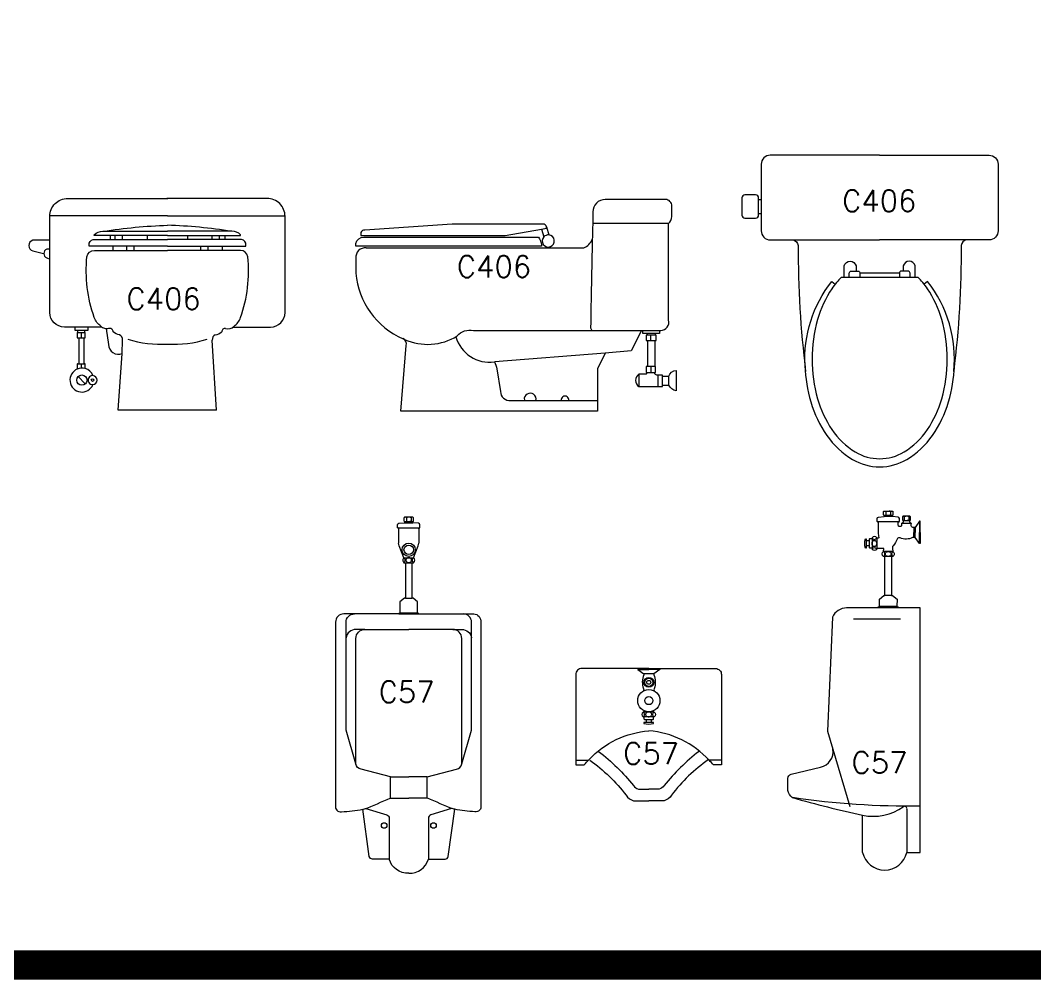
# Model space of a CAD drawing. Header units: inches. Extents: x -2548 to -2391, y 2200 to 2352.
# Drawn here: x -2443.529 to -2438.785, y 2314.169 to 2318.657 of the extents above; entities that cross this region are included whole.
import ezdxf
from ezdxf.enums import TextEntityAlignment as Align

# ---------------------------------------------------------------- set-up
doc = ezdxf.new("R2010")
doc.units = ezdxf.units.IN
doc.header["$MEASUREMENT"] = 0
for name, color, linetype in [('2', 2, 'Continuous'), ('LIS', 151, 'Continuous'), ('WC-DET1', 15, 'Continuous'), ('WC-DET2', 10, 'Continuous'), ('WC-OUT', 7, 'Continuous'), ('WC-OUTL', 7, 'Continuous')]:
    doc.layers.add(name, color=color, linetype=linetype)
doc.styles.add('ROMANS', font='romans', dxfattribs={"height": 0.1})

msp = doc.modelspace()

# ---------------------------------------------------------------- linework, layer by layer
at = {"color": 1}
msp.add_line((-2439.58918, 2314.76417), (-2439.58918, 2314.93917), dxfattribs=at)
for points in [[(-2439.50966, 2318.02607), (-2440.02166, 2318.02607, 0.4142136), (-2440.06366, 2317.98407), (-2440.06366, 2317.81807, 0.4142136)], [(-2439.50966, 2318.02607), (-2438.99766, 2318.02607, -0.4142136), (-2438.95566, 2317.98407), (-2438.95566, 2317.67207, -0.4142136), (-2438.99766, 2317.63007), (-2439.10622, 2317.63007)], [(-2440.07566, 2317.81807), (-2440.07566, 2317.82607, 0.4142136), (-2440.08966, 2317.84007), (-2440.13966, 2317.84007, 0.4142136), (-2440.15366, 2317.82607), (-2440.15366, 2317.74607, 0.4142136), (-2440.13966, 2317.73207)], [(-2440.13966, 2317.73207), (-2440.08966, 2317.73207, 0.4142136), (-2440.07566, 2317.74607), (-2440.07566, 2317.75407, 0.4142136)], [(-2440.06366, 2317.75407), (-2440.06366, 2317.67207, 0.4142136), (-2440.02166, 2317.63007), (-2439.9131, 2317.63007)], [(-2439.9131, 2317.63007, -0.2799012), (-2439.89101, 2317.60426, 0.0307612), (-2439.85597, 2317.01498, 16.5225437)], [(-2439.10622, 2317.63007, 0.2799012), (-2439.1283, 2317.60426, -0.0307612), (-2439.16334, 2317.01498, -16.5225437)], [(-2439.85895, 2317.04002, 0.0590058), (-2439.83147, 2316.87213, 0.0819077), (-2439.75715, 2316.71569, 0.1069021), (-2439.63637, 2316.60299, 0.1352706), (-2439.50966, 2316.56807, 0.1352706)], [(-2439.85597, 2317.01498, -0.0109179), (-2439.85806, 2317.04007)], [(-2439.50966, 2316.56807, 0.1352706), (-2439.38295, 2316.60299, 0.1069021), (-2439.26217, 2316.71569, 0.0819077), (-2439.18784, 2316.87213, 0.0590058), (-2439.16037, 2317.04002, 0.0701364)], [(-2441.6938, 2316.31208, 0.4142136), (-2441.6902, 2316.31568), (-2441.6902, 2316.32888, 0.4142136), (-2441.6938, 2316.33248), (-2441.7308, 2316.33248, 0.4142136), (-2441.7344, 2316.32888), (-2441.7344, 2316.31568, 0.4142136), (-2441.7308, 2316.31208)], [(-2439.5194, 2316.31177), (-2439.5202, 2316.31177, -0.4142136), (-2439.5218, 2316.31337), (-2439.5218, 2316.32662, -0.3861239), (-2439.51548, 2316.33358), (-2439.48898, 2316.33616)], [(-2439.48818, 2316.34117, -0.4142136), (-2439.49178, 2316.34477), (-2439.49178, 2316.35797, -0.4142136), (-2439.48818, 2316.36157), (-2439.45118, 2316.36157, -0.4142136), (-2439.44758, 2316.35797), (-2439.44758, 2316.34477, -0.4142136), (-2439.45118, 2316.34117)], [(-2439.48816, 2316.34117, -0.3745793), (-2439.48936, 2316.33617, 57.0153457)], [(-2439.45118, 2316.34117, 0.3745793), (-2439.44998, 2316.33617, -57.0153457)], [(-2439.41998, 2316.31177), (-2439.41918, 2316.31177, 0.4142136), (-2439.41758, 2316.31337), (-2439.41758, 2316.32662, 0.3861239), (-2439.4239, 2316.33358), (-2439.45041, 2316.33616)], [(-2439.36998, 2316.31697), (-2439.36958, 2316.31697, 0.4142136), (-2439.36538, 2316.32117), (-2439.36538, 2316.33317, 0.4142136), (-2439.36958, 2316.33737), (-2439.39898, 2316.33737, 0.4142136), (-2439.40318, 2316.33317), (-2439.40318, 2316.32117, 0.4142136), (-2439.39898, 2316.31697), (-2439.39838, 2316.31697)], [(-2441.762, 2316.28268), (-2441.7628, 2316.28268, -0.4142136), (-2441.7644, 2316.28428), (-2441.7644, 2316.29753, -0.3861239), (-2441.75807, 2316.30449), (-2441.73157, 2316.30707)], [(-2441.7592, 2316.27868, 0.3030055), (-2441.762, 2316.28268, -5.3193704)], [(-2441.7308, 2316.31208, -0.3745793), (-2441.732, 2316.30708, 57.0153457)], [(-2441.69381, 2316.31208, 0.3745793), (-2441.69261, 2316.30708, -57.0153457)], [(-2441.66257, 2316.28268), (-2441.66177, 2316.28268, 0.4142136), (-2441.66017, 2316.28428), (-2441.66017, 2316.29753, 0.3861239), (-2441.6665, 2316.30449), (-2441.693, 2316.30707)], [(-2441.66537, 2316.27868, -0.3030055), (-2441.66257, 2316.28268, 5.3193704)], [(-2439.51918, 2316.31177, 0.1511428), (-2439.51658, 2316.30777), (-2439.51658, 2316.25977, 0.0341303), (-2439.51398, 2316.23837, -0.4671537), (-2439.51678, 2316.23417), (-2439.52358, 2316.23417)], [(-2439.40678, 2316.30377), (-2439.40678, 2316.29497, -0.4142136), (-2439.41318, 2316.28857), (-2439.41638, 2316.28857, -0.4142136), (-2439.42278, 2316.29497), (-2439.42278, 2316.30777, 0.2052577), (-2439.41998, 2316.31177)], [(-2439.40678, 2316.30377, -0.1339181), (-2439.40618, 2316.30497), (-2439.40078, 2316.30777, 0.236068), (-2439.39838, 2316.31137), (-2439.39838, 2316.31697)], [(-2439.36998, 2316.31697), (-2439.36998, 2316.31137, 0.236068), (-2439.36758, 2316.30777), (-2439.36238, 2316.30497, -0.3965772), (-2439.36198, 2316.30377, -1.022675)], [(-2439.35018, 2316.28537), (-2439.35478, 2316.28537, -0.4142136), (-2439.36178, 2316.29237), (-2439.36178, 2316.30377)], [(-2439.57218, 2316.19817), (-2439.57218, 2316.18777), (-2439.57618, 2316.18777, -0.1628992), (-2439.57618, 2316.23197), (-2439.57218, 2316.23197)], [(-2439.54538, 2316.23397, -0.3093638), (-2439.54838, 2316.23117), (-2439.55618, 2316.23117, 0.4142136), (-2439.55918, 2316.22816), (-2439.55918, 2316.22157, 0.4142136)], [(-2439.52358, 2316.23597, 0.532145), (-2439.54538, 2316.23597, 0.623891)], [(-2439.52358, 2316.23597), (-2439.52358, 2316.23417, -0.5036154)], [(-2439.35018, 2316.23757), (-2439.35538, 2316.23757, -0.2242451), (-2439.41395, 2316.23596, 0.3277974), (-2439.42691, 2316.23306, -0.1158444), (-2439.44678, 2316.19927, 0.1768879), (-2439.44958, 2316.19157), (-2439.44958, 2316.18097), (-2439.44758, 2316.17897), (-2439.44758, 2316.17217)], [(-2441.73428, 2316.14308), (-2441.75628, 2316.19948, -0.0857179), (-2441.7592, 2316.21148, -1.8420836)], [(-2441.69028, 2316.14308), (-2441.66828, 2316.19948, 0.0857179), (-2441.66537, 2316.21148, 1.8420836)], [(-2439.55918, 2316.19817), (-2439.55918, 2316.19258, 0.4142136), (-2439.55618, 2316.18957), (-2439.54858, 2316.18957, -0.3757351), (-2439.54538, 2316.18677, -4.2135306)], [(-2439.52358, 2316.18677), (-2439.52358, 2316.18377, -0.5036154)], [(-2439.49178, 2316.17217), (-2439.49178, 2316.17897), (-2439.48978, 2316.18097), (-2439.48978, 2316.18437, 0.4142136), (-2439.49218, 2316.18677), (-2439.52358, 2316.18677)], [(-2441.73428, 2316.14308, 0.5220183), (-2441.73428, 2316.12008), (-2441.72796, 2316.12008, 0.5043782)], [(-2441.69648, 2316.12008), (-2441.69008, 2316.12008, 0.5043782), (-2441.69008, 2316.14308, 1.9826391)], [(-2439.48538, 2316.14917), (-2439.49178, 2316.14917, -0.5043782), (-2439.49178, 2316.17217, -1.9826391)], [(-2439.44758, 2316.17217, -0.5220183), (-2439.44758, 2316.14917), (-2439.45391, 2316.14917, -0.5043782)], [(-2441.72796, 2315.95408), (-2441.73268, 2315.95408), (-2441.75328, 2315.93628), (-2441.75326, 2315.88584, -0.270654), (-2441.75888, 2315.88248), (-2441.75888, 2315.88048)], [(-2441.66568, 2315.88048), (-2441.66568, 2315.88248, -0.1918244), (-2441.67108, 2315.88568), (-2441.67124, 2315.93641), (-2441.69168, 2315.95408), (-2441.69648, 2315.95408)], [(-2439.51618, 2315.90817), (-2439.51618, 2315.91297, 0.1918244), (-2439.51078, 2315.91617), (-2439.51062, 2315.9489), (-2439.49018, 2315.96657), (-2439.48538, 2315.96657)], [(-2439.45391, 2315.96657), (-2439.44918, 2315.96657), (-2439.42858, 2315.94877), (-2439.42861, 2315.91633, 0.270654), (-2439.42298, 2315.91297), (-2439.42298, 2315.90817)], [(-2439.51618, 2315.90817), (-2439.66438, 2315.90817, 0.2962069), (-2439.72998, 2315.86557), (-2439.75298, 2315.33257), (-2439.72807, 2315.24802)], [(-2439.38258, 2314.76417), (-2439.32038, 2314.76417), (-2439.32038, 2315.90817), (-2439.42298, 2315.90817, 0.2971549)], [(-2441.75888, 2315.88048), (-2442.01519, 2315.88048, 0.4142136), (-2442.05439, 2315.84128), (-2442.05439, 2314.98428, 0.5032216)], [(-2441.66568, 2315.88048), (-2441.40828, 2315.88048, -0.4470083), (-2441.37508, 2315.84128), (-2441.37508, 2314.98428, -0.504217)], [(-2439.91718, 2315.02057, -0.2231207), (-2439.93898, 2315.05517), (-2439.93898, 2315.11117, -0.3450978), (-2439.92378, 2315.13057), (-2439.78598, 2315.16317, 0.3875993), (-2439.72807, 2315.24802, -7.7615646)], [(-2442.05439, 2314.98428, 0.5492695), (-2442.02679, 2314.95468, 0.0337503), (-2441.92636, 2314.96673, 0.0126871)], [(-2441.71139, 2314.66808, -0.3610373), (-2441.80339, 2314.73368), (-2441.88119, 2314.73368, -0.3471625), (-2441.89639, 2314.74568), (-2441.92636, 2314.96673)], [(-2441.71208, 2314.66808, 0.3610373), (-2441.62008, 2314.73368), (-2441.54228, 2314.73368, 0.3471625), (-2441.52708, 2314.74568), (-2441.49711, 2314.96673)], [(-2441.37508, 2314.98428, -0.5492695), (-2441.40268, 2314.95468, -0.0358615), (-2441.49711, 2314.96673, -0.0132985)]]:
    msp.add_lwpolyline(points, format="xyb", dxfattribs=at)
for points in [[(-2440.07566, 2317.81807), (-2440.06366, 2317.81807)], [(-2440.07566, 2317.75407), (-2440.06366, 2317.75407)], [(-2440.59544, 2317.18472), (-2440.59544, 2317.19272)], [(-2441.7592, 2316.27868), (-2441.7592, 2316.21148)], [(-2441.66537, 2316.27868), (-2441.66537, 2316.21148)], [(-2439.34418, 2316.28537), (-2439.35018, 2316.28537)], [(-2439.32378, 2316.31357), (-2439.34418, 2316.28537)], [(-2439.31962, 2316.26151), (-2439.31962, 2316.31357), (-2439.32378, 2316.31357)], [(-2439.57218, 2316.23197), (-2439.57218, 2316.22157)], [(-2439.54538, 2316.23597), (-2439.54538, 2316.23397)], [(-2439.34418, 2316.23765), (-2439.35018, 2316.23765)], [(-2439.32378, 2316.20945), (-2439.34418, 2316.23765)], [(-2439.31962, 2316.26151), (-2439.31962, 2316.20945), (-2439.32378, 2316.20945)], [(-2439.55918, 2316.22157), (-2439.57218, 2316.22157)], [(-2439.55918, 2316.19817), (-2439.57218, 2316.19817)], [(-2439.54538, 2316.18677), (-2439.54538, 2316.18377)], [(-2439.48538, 2315.96657), (-2439.48538, 2316.14908)], [(-2439.45391, 2316.14908), (-2439.45391, 2315.96657)], [(-2441.72796, 2316.11998), (-2441.72796, 2315.95408)], [(-2441.69648, 2315.95408), (-2441.69648, 2316.11998)]]:
    msp.add_lwpolyline(points, dxfattribs=at)
for centre, radius, start, end in [((-2439.53448, 2316.19111), 0.01314, 213.9611, 326.0389), ((-2438.54313, 2319.80202), 4.97408, 253.96873, 257.86004), ((-2439.48588, 2314.78809), 0.10603, 193.03755, 346.96245)]:
    msp.add_arc(centre, radius, start, end, dxfattribs=at)
at = {"layer": 'LIS', "color": 8, "const_width": 0.06859}
for points in [[(-2472.5754, 2351.85742), (-2418.46104, 2351.85742), (-2418.46104, 2314.20371), (-2472.5754, 2314.20371)], [(-2472.50681, 2351.78884), (-2418.52963, 2351.78884), (-2418.52963, 2314.27229), (-2472.50681, 2314.27229)]]:
    msp.add_lwpolyline(points, close=True, dxfattribs=at)
at = {"layer": 'WC-DET1', "color": 1}
for p, q in [((-2443.22487, 2316.95606), (-2443.25769, 2316.99105)), ((-2439.42298, 2315.90817), (-2439.51618, 2315.90817)), ((-2439.51078, 2315.91617), (-2439.42861, 2315.91633)), ((-2441.75326, 2315.88584), (-2441.67108, 2315.88568)), ((-2440.56538, 2315.60041), (-2440.6131, 2315.60041)), ((-2439.38258, 2314.96537), (-2439.38258, 2314.76417))]:
    msp.add_line(p, q, dxfattribs=at)
for points in [[(-2440.07566, 2317.75407), (-2440.07566, 2317.81807, 0.4142136)], [(-2440.06366, 2317.81807), (-2440.06366, 2317.75407, 0.4142136)], [(-2443.14065, 2317.67014, -0.0313083), (-2442.84065, 2317.69814, 65.6385311)], [(-2442.54065, 2317.67014, 0.0313083), (-2442.84065, 2317.69814, -65.6385311)], [(-2442.84065, 2317.65014), (-2443.18265, 2317.65014), (-2443.18265, 2317.65414, -0.199303), (-2443.14265, 2317.67014), (-2442.84065, 2317.67014)], [(-2442.84065, 2317.65014), (-2442.49865, 2317.65014), (-2442.49865, 2317.65414, 0.199303), (-2442.53865, 2317.67014), (-2442.84065, 2317.67014)], [(-2441.09084, 2317.68062), (-2441.06744, 2317.68472), (-2441.06744, 2317.69072, 0.4399017)], [(-2443.39065, 2317.54014), (-2443.39065, 2317.62814, -0.4142136)], [(-2442.84065, 2317.60014), (-2443.20665, 2317.60014), (-2443.20665, 2317.61414, -0.3601275), (-2443.17865, 2317.63214), (-2442.84065, 2317.63214)], [(-2442.84065, 2317.60014), (-2442.47465, 2317.60014), (-2442.47465, 2317.61414, 0.3601275), (-2442.50265, 2317.63214), (-2442.84065, 2317.63214)], [(-2440.85346, 2317.63288, 0.0028549), (-2440.86144, 2317.21872), (-2440.85544, 2317.20672)], [(-2443.39065, 2317.58614), (-2443.40465, 2317.58614, 0.3152222), (-2443.41865, 2317.56614)], [(-2443.14828, 2317.22214, -0.0390915), (-2443.15265, 2317.22614, -0.1293765), (-2443.18265, 2317.26614, -0.1074235), (-2443.21737, 2317.55089, -0.3446365), (-2443.18192, 2317.58054), (-2442.84065, 2317.58054)], [(-2442.52865, 2317.22614, 0.1293765), (-2442.49865, 2317.26614, 0.1074235), (-2442.46393, 2317.55089, 0.3446365), (-2442.49937, 2317.58054), (-2442.84065, 2317.58054)], [(-2439.67566, 2317.45607), (-2439.67566, 2317.50807, -0.7881977), (-2439.61966, 2317.50807), (-2439.61966, 2317.48407)], [(-2439.34366, 2317.45607), (-2439.34366, 2317.50807, 0.7881977), (-2439.39966, 2317.50807), (-2439.39966, 2317.48407)], [(-2439.82566, 2317.07207, 0.068564), (-2439.80014, 2316.88688, 0.0806887), (-2439.7331, 2316.74256, 0.1070472), (-2439.62357, 2316.63811, 0.1379521), (-2439.50966, 2316.60607, 0.1379521), (-2439.39575, 2316.63811, 0.1070472), (-2439.28621, 2316.74256, 0.0806887), (-2439.21917, 2316.88688, 0.068564), (-2439.19366, 2317.07207, 0.068564), (-2439.21917, 2317.25726, 0.0806887), (-2439.28621, 2317.40158, 0.0497411), (-2439.33167, 2317.45607, 0.1379521)], [(-2439.68765, 2317.45607, 0.0497411), (-2439.7331, 2317.40158, 0.0806887), (-2439.80014, 2317.25726, 0.068564), (-2439.82566, 2317.07207, 0.068564)], [(-2439.65166, 2317.45607), (-2439.65166, 2317.47407, -0.4142136), (-2439.64166, 2317.48407), (-2439.61166, 2317.48407, -0.4142136), (-2439.60166, 2317.47407), (-2439.60166, 2317.45607)], [(-2439.36766, 2317.45607), (-2439.36766, 2317.47407, 0.4142136), (-2439.37766, 2317.48407), (-2439.40766, 2317.48407, 0.4142136), (-2439.41766, 2317.47407), (-2439.41766, 2317.45607)], [(-2439.85806, 2317.04007, -0.186192), (-2439.73269, 2317.43578), (-2439.71709, 2317.42338)], [(-2439.16334, 2317.01498, 0.1975113), (-2439.28663, 2317.43578), (-2439.30223, 2317.42338)], [(-2443.21065, 2317.22214), (-2443.27445, 2317.22214, -0.4142136)], [(-2443.05293, 2317.09816), (-2443.05014, 2317.161, 0.3073846), (-2443.06465, 2317.18614, -0.1339181), (-2443.09465, 2317.20014, 0.4142136), (-2443.11265, 2317.21614, -0.1021238), (-2443.12787, 2317.21422, -0.1293765)], [(-2441.73877, 2317.16756, 0.0055748), (-2441.73144, 2317.16472, 0.2519282), (-2441.48544, 2317.18072, -0.2682253), (-2441.40944, 2317.20672), (-2440.62344, 2317.20672, 0.5119343)], [(-2441.4914, 2317.17711, 0.3709182), (-2441.31144, 2317.05872, -0.0863088), (-2441.29944, 2317.02672), (-2441.28344, 2316.92072, 0.4258023), (-2441.23544, 2316.87872), (-2440.83144, 2316.87872)], [(-2440.61744, 2317.20672), (-2440.53944, 2317.20672, 0.5119343)], [(-2440.49544, 2316.94972), (-2440.49544, 2316.99172, -0.2817352)], [(-2439.45118, 2316.34117), (-2439.48818, 2316.34117, -0.4142136)], [(-2441.7308, 2316.31208), (-2441.6938, 2316.31208, 0.4142136)], [(-2439.36178, 2316.30377), (-2439.40678, 2316.30377, -0.1339181)], [(-2439.52358, 2316.23417), (-2439.52358, 2316.18677, -0.5036154)], [(-2439.55918, 2316.22157), (-2439.55918, 2316.19817, 0.4142136)], [(-2439.45391, 2316.14917), (-2439.48538, 2316.14917, -0.5043782)], [(-2441.72796, 2316.12008), (-2441.69648, 2316.12008, 0.5043782)], [(-2441.79759, 2315.11908), (-2441.93499, 2315.15348, -0.2767996), (-2441.95999, 2315.17848), (-2442.00539, 2315.33728), (-2442.00539, 2315.84128, -0.4142136), (-2441.96619, 2315.88048, -0.3668194)], [(-2441.62588, 2315.11908), (-2441.48848, 2315.15348, 0.2767996), (-2441.46348, 2315.17848), (-2441.41808, 2315.33728), (-2441.41808, 2315.84128, 0.4142136), (-2441.45728, 2315.88048, 0.3668194)], [(-2441.91779, 2315.80808), (-2441.95919, 2315.80808, 0.3680052), (-2442.00539, 2315.76875, 1)], [(-2441.95919, 2315.17576), (-2441.95919, 2315.76548, -0.4142136), (-2441.91659, 2315.80808), (-2441.71174, 2315.80808)], [(-2441.46428, 2315.17576), (-2441.46428, 2315.76548, 0.4142136), (-2441.50688, 2315.80808), (-2441.71174, 2315.80808)], [(-2441.50568, 2315.80808), (-2441.46428, 2315.80808, -0.3680052), (-2441.41808, 2315.76875, -1)], [(-2440.61229, 2315.60041), (-2440.61229, 2315.59521, 0.2034215), (-2440.6139, 2315.53063, -0.2396035), (-2440.61448, 2315.52049, 0.1074685)], [(-2440.5662, 2315.60041), (-2440.5662, 2315.59521, -0.2034215), (-2440.56458, 2315.53063, 0.2396035), (-2440.56401, 2315.52049, -0.1074685)], [(-2440.61309, 2315.42101), (-2440.61609, 2315.42101, 0.5036154)], [(-2440.56569, 2315.42101), (-2440.61309, 2315.42101, 0.5036154)], [(-2440.56389, 2315.42101), (-2440.56569, 2315.42101, 0.5036154)], [(-2440.56389, 2315.42101, -0.532145), (-2440.56389, 2315.39921, -0.623891)], [(-2440.60169, 2315.38541), (-2440.60728, 2315.38541, -0.4142136), (-2440.61029, 2315.38841), (-2440.61029, 2315.39601, 0.3757351), (-2440.61309, 2315.39921, 4.2135306)], [(-2440.60169, 2315.37241), (-2440.61209, 2315.37241), (-2440.61209, 2315.36841, 0.1628992), (-2440.56789, 2315.36841), (-2440.56789, 2315.37241)], [(-2440.57829, 2315.38541), (-2440.60169, 2315.38541, -0.4142136)], [(-2440.56589, 2315.39921, 0.3093638), (-2440.56869, 2315.39621), (-2440.56869, 2315.38841, -0.4142136), (-2440.5717, 2315.38541), (-2440.57829, 2315.38541, -0.4142136)], [(-2440.86843, 2315.19916, -0.1839977), (-2440.58924, 2315.33417, -0.022252)], [(-2440.3071, 2315.19617, 0.1865432), (-2440.58924, 2315.33417, 0.022253)], [(-2440.82417, 2315.23761, -0.0550847), (-2440.66044, 2315.07737, 0.1889909), (-2440.63804, 2315.06117), (-2440.58924, 2315.06117)], [(-2440.35432, 2315.23761, 0.0550847), (-2440.51804, 2315.07737, -0.1889909), (-2440.54044, 2315.06117), (-2440.58924, 2315.06117)], [(-2441.92636, 2314.96673, 0.0023661), (-2441.91939, 2314.96808, 0.0124728), (-2441.79859, 2315.01908), (-2441.71199, 2315.01908)], [(-2441.49711, 2314.96673, -0.0023661), (-2441.50408, 2314.96808, -0.0124728), (-2441.62488, 2315.01908), (-2441.71148, 2315.01908)], [(-2439.32038, 2314.98177, -0.0418743), (-2439.91678, 2315.02137, -17.0915091)], [(-2441.91209, 2314.9706), (-2441.81419, 2314.94048, -0.3380316), (-2441.80339, 2314.92528), (-2441.80339, 2314.73368)], [(-2441.51138, 2314.9706), (-2441.60928, 2314.94048, 0.3380316), (-2441.62008, 2314.92528), (-2441.62008, 2314.73368)]]:
    msp.add_lwpolyline(points, format="xyb", dxfattribs=at)
for points in [[(-2442.84065, 2317.74214), (-2443.39265, 2317.74214)], [(-2442.84065, 2317.74214), (-2442.29067, 2317.74214)], [(-2440.85144, 2317.70872), (-2440.49744, 2317.70872)], [(-2439.9131, 2317.63007), (-2439.50966, 2317.63007)], [(-2439.10622, 2317.63007), (-2439.50966, 2317.63007)], [(-2439.68765, 2317.45607), (-2439.33167, 2317.45607)], [(-2439.60166, 2317.47607), (-2439.41766, 2317.47607)], [(-2443.26065, 2317.20814), (-2443.22665, 2317.20814)], [(-2443.26065, 2317.19614), (-2443.22665, 2317.19614)], [(-2443.25665, 2317.17214), (-2443.23265, 2317.17214)], [(-2443.24365, 2317.19614), (-2443.24365, 2317.17214)], [(-2440.55944, 2317.19272), (-2440.59544, 2317.19272)], [(-2440.55944, 2317.18472), (-2440.59544, 2317.18472)], [(-2440.59544, 2317.15872), (-2440.56144, 2317.15872)], [(-2440.79344, 2317.10078), (-2441.30944, 2317.05872)], [(-2443.25565, 2317.05014), (-2443.23165, 2317.05014)], [(-2443.24365, 2317.05014), (-2443.24365, 2317.03006)], [(-2440.56144, 2317.03772), (-2440.59544, 2317.03772)], [(-2440.63544, 2317.00172), (-2440.63544, 2316.94372)], [(-2440.59944, 2317.00972), (-2440.56144, 2317.00972)], [(-2440.54744, 2316.99772), (-2440.54744, 2316.94372)], [(-2440.52544, 2316.94972), (-2440.52544, 2316.99172)], [(-2439.44998, 2316.33617), (-2439.48938, 2316.33617)], [(-2441.762, 2316.28268), (-2441.66257, 2316.28268)], [(-2441.732, 2316.30708), (-2441.6926, 2316.30708)], [(-2439.41998, 2316.31177), (-2439.5194, 2316.31177)], [(-2439.39838, 2316.31697), (-2439.36998, 2316.31697)], [(-2439.34418, 2316.28537), (-2439.34418, 2316.26144)], [(-2439.54538, 2316.23397), (-2439.54538, 2316.18677)], [(-2439.34418, 2316.23765), (-2439.34418, 2316.26158)], [(-2439.57218, 2316.22157), (-2439.57218, 2316.19817)], [(-2441.73428, 2316.14308), (-2441.69008, 2316.14308)], [(-2439.44758, 2316.17217), (-2439.49178, 2316.17217)], [(-2441.72796, 2315.95408), (-2441.69648, 2315.95408)], [(-2439.45391, 2315.96657), (-2439.48538, 2315.96657)], [(-2441.75888, 2315.88048), (-2441.66568, 2315.88048)], [(-2439.63178, 2315.85817), (-2439.41218, 2315.85817)], [(-2440.6413, 2315.62081), (-2440.6131, 2315.60041)], [(-2440.6413, 2315.62081), (-2440.58938, 2315.62081)], [(-2440.53718, 2315.62081), (-2440.58911, 2315.62081)], [(-2440.53718, 2315.62081), (-2440.56538, 2315.60041)], [(-2440.61129, 2315.42101), (-2440.61129, 2315.42768)], [(-2440.56729, 2315.42101), (-2440.56729, 2315.42763)], [(-2440.61309, 2315.39921), (-2440.61609, 2315.39921)], [(-2440.56589, 2315.39921), (-2440.61309, 2315.39921)], [(-2440.60169, 2315.38541), (-2440.60169, 2315.37241)], [(-2440.57829, 2315.37241), (-2440.60169, 2315.37241)], [(-2440.57829, 2315.38541), (-2440.57829, 2315.37241)], [(-2440.56789, 2315.37241), (-2440.57829, 2315.37241)], [(-2440.56389, 2315.39921), (-2440.56589, 2315.39921)], [(-2439.72807, 2315.24802), (-2439.64915, 2314.98018)], [(-2440.92844, 2315.19617), (-2440.87139, 2315.19617)], [(-2440.25004, 2315.19617), (-2440.3071, 2315.19617)], [(-2441.79759, 2315.01908), (-2441.79759, 2315.11808), (-2441.71199, 2315.11808)], [(-2441.62588, 2315.01908), (-2441.62588, 2315.11808), (-2441.71148, 2315.11808)]]:
    msp.add_lwpolyline(points, dxfattribs=at)
for centre, radius in [((-2443.24065, 2316.97414), 0.024), ((-2443.19065, 2316.97414), 0.006), ((-2441.71228, 2316.18048), 0.031), ((-2441.71228, 2316.18048), 0.022), ((-2440.58924, 2315.56031), 0.02302), ((-2440.58924, 2315.56031), 0.00928), ((-2440.58924, 2315.47489), 0.05211), ((-2440.58924, 2315.47489), 0.0189)]:
    msp.add_circle(centre, radius, dxfattribs=at)
for centre, radius, start, end in [((-2441.05944, 2317.62472), 0.02828, 84.28597, 137.57961), ((-2442.86875, 2317.65768), 0.51631, 252.23847, 273.11955), ((-2442.81255, 2317.65768), 0.51631, 266.88045, 287.76153), ((-2443.24065, 2316.97414), 0.056, 73.39845, 112.9321), ((-2443.19065, 2316.97414), 0.0211, 84.80517, 275.19483), ((-2440.60875, 2315.41011), 0.01314, 123.9611, 236.0389), ((-2439.53838, 2315.17372), 0.23998, 257.77912, 305.51195), ((-2439.39266, 2314.96951), 0.01089, 337.68153, 125.51195)]:
    msp.add_arc(centre, radius, start, end, dxfattribs=at)
at = {"layer": 'WC-DET2', "color": 1}
for p, q in [((-2441.72323, 2316.32969), (-2441.7232, 2316.31488)), ((-2441.70138, 2316.32969), (-2441.7014, 2316.31488)), ((-2439.4806, 2316.35879), (-2439.48058, 2316.34397)), ((-2439.45875, 2316.35879), (-2439.45878, 2316.34397)), ((-2439.39469, 2316.33457), (-2439.3946, 2316.3198)), ((-2439.37378, 2316.33457), (-2439.37378, 2316.31987))]:
    msp.add_line(p, q, dxfattribs=at)
for points in [[(-2443.10865, 2317.65014), (-2443.10865, 2317.63214)], [(-2443.08465, 2317.63214), (-2443.08465, 2317.65014)], [(-2443.05065, 2317.63214), (-2443.05065, 2317.65014)], [(-2442.93465, 2317.65014), (-2442.93465, 2317.63214)], [(-2442.74665, 2317.65014), (-2442.74665, 2317.63214)], [(-2442.63065, 2317.63214), (-2442.63065, 2317.65014)], [(-2442.59665, 2317.63214), (-2442.59665, 2317.65014)], [(-2442.57265, 2317.65014), (-2442.57265, 2317.63214)], [(-2443.09665, 2317.60014), (-2443.09665, 2317.58014)], [(-2443.03065, 2317.58014), (-2443.03065, 2317.60014)], [(-2442.99665, 2317.58014), (-2442.99665, 2317.60014)], [(-2442.68465, 2317.58014), (-2442.68465, 2317.60014)], [(-2442.65065, 2317.58014), (-2442.65065, 2317.60014)], [(-2442.58465, 2317.60014), (-2442.58465, 2317.58014)], [(-2440.57944, 2317.15872), (-2440.57944, 2317.18472)], [(-2440.57944, 2317.03772), (-2440.57944, 2317.00972)], [(-2439.35018, 2316.28537), (-2439.35018, 2316.26144)], [(-2439.32378, 2316.31357), (-2439.32378, 2316.26164)], [(-2439.35018, 2316.23765), (-2439.35018, 2316.26158)], [(-2439.32378, 2316.20945), (-2439.32378, 2316.26138)]]:
    msp.add_lwpolyline(points, dxfattribs=at)
for points in [[(-2441.726, 2316.33248, -0.1428571), (-2441.7232, 2316.32968, -0.1072781), (-2441.7172, 2316.33248, 8.9359244)], [(-2441.6986, 2316.33248, 0.1428571), (-2441.7014, 2316.32968, 0.1072781), (-2441.7074, 2316.33248, -8.9359244)], [(-2439.48338, 2316.36157, -0.1428571), (-2439.48058, 2316.35877, -0.1072781), (-2439.47458, 2316.36157, 8.9359244)], [(-2439.48338, 2316.34117, 0.1428571), (-2439.48058, 2316.34397, 0.1072781), (-2439.47458, 2316.34117, -8.9359244)], [(-2439.45598, 2316.36157, 0.1428571), (-2439.45878, 2316.35877, 0.1072781), (-2439.46478, 2316.36157, -8.9359244)], [(-2439.45598, 2316.34117, -0.1428571), (-2439.45878, 2316.34397, -0.1072781), (-2439.46478, 2316.34117, 8.9359244)], [(-2439.39849, 2316.33737, -0.3767876), (-2439.39469, 2316.33457, -0.1732137), (-2439.38749, 2316.33737, -0.0139346)], [(-2439.39849, 2316.31707, 0.3767876), (-2439.39469, 2316.31987, 0.1732137), (-2439.38749, 2316.31707, 0.0139346)], [(-2439.36998, 2316.33737, 0.3767876), (-2439.37378, 2316.33457, 0.1732137), (-2439.38098, 2316.33737, 0.0139346)], [(-2439.36998, 2316.31707, -0.3767876), (-2439.37378, 2316.31987, -0.1732137), (-2439.38098, 2316.31707, -0.0139346)], [(-2441.726, 2316.31208, 0.1428571), (-2441.7232, 2316.31488, 0.1072781), (-2441.7172, 2316.31208, -8.9359244)], [(-2441.6986, 2316.31208, -0.1428571), (-2441.7014, 2316.31488, -0.1072781), (-2441.7074, 2316.31208, 8.9359244)], [(-2439.54538, 2316.23597, 0.623891), (-2439.52358, 2316.23597, 1.6028441)], [(-2439.54538, 2316.18377, -0.623891), (-2439.52358, 2316.18377, -1.6028441)], [(-2440.61609, 2315.39921, 0.623891), (-2440.61609, 2315.42101, 1.6028441)], [(-2440.56389, 2315.39921, -0.623891), (-2440.56389, 2315.42101, -1.6028441)]]:
    msp.add_lwpolyline(points, format="xyb", dxfattribs=at)
for points in [[(-2439.52358, 2316.20987, -0.0756083), (-2439.52445, 2316.20415, -0.0858965), (-2439.52677, 2316.19962, -0.1060368), (-2439.53048, 2316.1964, -0.1265757), (-2439.53448, 2316.19537, -0.1265757), (-2439.53848, 2316.1964, -0.1060368), (-2439.54219, 2316.19962, -0.0858965), (-2439.54451, 2316.20415, -0.0756083), (-2439.54538, 2316.20987, -0.0756083), (-2439.54451, 2316.21559, -0.0858965), (-2439.54219, 2316.22012, -0.1060368), (-2439.53848, 2316.22334, -0.1265757), (-2439.53448, 2316.22437, -0.1265757), (-2439.53048, 2316.22334, -0.1060368), (-2439.52677, 2316.22012, -0.0858965), (-2439.52445, 2316.21559, -0.0756083)], [(-2441.71218, 2316.14308, 0.0861927), (-2441.71736, 2316.14218, 0.0925185), (-2441.72159, 2316.13971, 0.1031401), (-2441.7245, 2316.13589, 0.112153), (-2441.72548, 2316.13158, 0.112153), (-2441.7245, 2316.12726, 0.1031401), (-2441.72159, 2316.12345, 0.0925185), (-2441.71736, 2316.12098, 0.0861927), (-2441.71218, 2316.12008, 0.0861927), (-2441.70701, 2316.12098, 0.0925185), (-2441.70278, 2316.12345, 0.1031401), (-2441.69986, 2316.12726, 0.112153), (-2441.69888, 2316.13158, 0.112153), (-2441.69986, 2316.13589, 0.1031401), (-2441.70278, 2316.13971, 0.0925185), (-2441.70701, 2316.14218, 0.0861927)], [(-2439.46968, 2316.17217, -0.0861927), (-2439.46451, 2316.17127, -0.0925185), (-2439.46028, 2316.1688, -0.1031401), (-2439.45736, 2316.16499, -0.112153), (-2439.45638, 2316.16067, -0.112153), (-2439.45736, 2316.15636, -0.1031401), (-2439.46028, 2316.15254, -0.0925185), (-2439.46451, 2316.15007, -0.0861927), (-2439.46968, 2316.14917, -0.0861927), (-2439.47486, 2316.15007, -0.0925185), (-2439.47909, 2316.15254, -0.1031401), (-2439.482, 2316.15636, -0.112153), (-2439.48298, 2316.16067, -0.112153), (-2439.482, 2316.16499, -0.1031401), (-2439.47909, 2316.1688, -0.0925185), (-2439.47486, 2316.17127, -0.0861927)], [(-2440.58999, 2315.42101, 0.0756083), (-2440.59571, 2315.42014, 0.0858965), (-2440.60024, 2315.41781, 0.1060368), (-2440.60346, 2315.41411, 0.1265757), (-2440.60449, 2315.41011, 0.1265757), (-2440.60346, 2315.4061, 0.1060368), (-2440.60024, 2315.4024, 0.0858965), (-2440.59571, 2315.40007, 0.0756083), (-2440.58999, 2315.39921, 0.0756083), (-2440.58427, 2315.40007, 0.0858965), (-2440.57974, 2315.4024, 0.1060368), (-2440.57652, 2315.4061, 0.1265757), (-2440.57549, 2315.41011, 0.1265757), (-2440.57652, 2315.41411, 0.1060368), (-2440.57974, 2315.41781, 0.0858965), (-2440.58427, 2315.42014, 0.0756083)]]:
    msp.add_lwpolyline(points, format="xyb", close=True, dxfattribs=at)
for centre, radius in [((-2440.58924, 2315.56031), 0.0189), ((-2441.82719, 2314.89068), 0.013), ((-2441.59628, 2314.89068), 0.013)]:
    msp.add_circle(centre, radius, dxfattribs=at)
for centre, radius, start, end in [((-2441.14423, 2316.88518), 0.02757, 346.44522, 189.31258), ((-2440.98144, 2316.88072), 0.01811, 353.65981, 186.34019), ((-2441.74185, 2316.13158), 0.01376, 303.33628, 56.66372), ((-2441.68238, 2316.1315), 0.0139, 123.63841, 235.96519), ((-2439.49948, 2316.1606), 0.0139, 304.03481, 56.36159), ((-2439.44002, 2316.16067), 0.01376, 123.33628, 236.66372)]:
    msp.add_arc(centre, radius, start, end, dxfattribs=at)
at = {"layer": 'WC-OUT', "color": 1}
for p, q in [((-2442.61065, 2316.83414), (-2442.63116, 2317.161)), ((-2443.07065, 2316.83414), (-2443.05293, 2317.09816)), ((-2442.61065, 2316.83414), (-2443.07065, 2316.83414))]:
    msp.add_line(p, q, dxfattribs=at)
for points in [[(-2443.39065, 2317.62814), (-2443.39065, 2317.74014, -0.4142136), (-2443.30665, 2317.82414), (-2442.83865, 2317.82414)], [(-2442.53665, 2317.22214), (-2442.35865, 2317.22214, 0.4142136), (-2442.29065, 2317.29014), (-2442.29065, 2317.74014, 0.4142136), (-2442.37465, 2317.82414), (-2442.84265, 2317.82414)], [(-2440.53944, 2317.20672), (-2440.53344, 2317.20672, 0.5119343), (-2440.49744, 2317.25472), (-2440.49744, 2317.70672, 0.201941), (-2440.48144, 2317.73872), (-2440.48144, 2317.78866, 0.4142136), (-2440.5115, 2317.81872), (-2440.79375, 2317.81872, 0.4142136), (-2440.85144, 2317.76103), (-2440.85144, 2317.70872)], [(-2441.06744, 2317.69072, 0.4399017), (-2441.08544, 2317.70272), (-2441.50944, 2317.70272), (-2441.91794, 2317.67508, 0.3794287), (-2441.93544, 2317.66472), (-2441.93544, 2317.65072)], [(-2440.85144, 2317.70872, 0.0005491), (-2440.85346, 2317.63288)], [(-2443.39065, 2317.62814), (-2443.47065, 2317.62814, 0.7207592), (-2443.47065, 2317.57814), (-2443.42065, 2317.56614)], [(-2441.91144, 2317.59272), (-2440.89344, 2317.59272, 0.2037059), (-2440.85346, 2317.63288, 1.478233)], [(-2443.41865, 2317.56614, 0.3152222), (-2443.40465, 2317.54614), (-2443.39065, 2317.54014)], [(-2441.91144, 2317.59272, 0.4589917), (-2441.95944, 2317.54472), (-2441.95944, 2317.47472, 0.2772691), (-2441.73877, 2317.16756, 0.2468502)], [(-2443.27445, 2317.22214), (-2443.27965, 2317.22214), (-2443.32265, 2317.22214, -0.4142136), (-2443.39065, 2317.29014), (-2443.39065, 2317.54014, -0.4227558)], [(-2443.14828, 2317.22214), (-2443.19065, 2317.22214), (-2443.21065, 2317.22214, -0.4142136)], [(-2443.12787, 2317.21422, -0.1473628), (-2443.14828, 2317.22214, -0.1293765)], [(-2443.12787, 2317.21422), (-2443.11636, 2317.14001, 0.5176768), (-2443.05265, 2317.09814, -0.1891704)], [(-2440.62344, 2317.20672), (-2440.61744, 2317.20672, 0.5119343)], [(-2440.79344, 2317.10072), (-2440.82944, 2317.02672), (-2440.82944, 2316.82872), (-2441.74944, 2316.82872), (-2441.72424, 2317.13568, 0.368861), (-2441.73837, 2317.16856, 1.6080245)], [(-2440.63544, 2317.00172, 0.5567995), (-2440.63544, 2316.94372, 1.5567995)], [(-2440.59944, 2317.00972), (-2440.59944, 2317.00572, -0.4142136), (-2440.60344, 2317.00172), (-2440.63544, 2317.00172)], [(-2440.52544, 2316.99172), (-2440.52544, 2316.99772), (-2440.55144, 2316.99772, -0.4142136), (-2440.56144, 2317.00772), (-2440.56144, 2317.00972)], [(-2440.49544, 2316.99172, -0.320566), (-2440.46144, 2317.01972), (-2440.46144, 2316.98772, -0.1952897)], [(-2440.46144, 2316.94972), (-2440.46144, 2316.92372, -0.1966365), (-2440.49544, 2316.94972, -0.2711845)], [(-2440.58924, 2315.62497), (-2440.90204, 2315.62497, 0.4142136), (-2440.93044, 2315.59657), (-2440.93044, 2315.17377), (-2440.89184, 2315.17377, -0.0204663), (-2440.86843, 2315.19916, -0.0226935)], [(-2440.58924, 2315.62497), (-2440.27644, 2315.62497, -0.4290452), (-2440.25004, 2315.59657), (-2440.25004, 2315.17377), (-2440.28664, 2315.17377, 0.0179743), (-2440.3071, 2315.19617, 0.0226928)], [(-2440.86544, 2315.19617, -0.0754826), (-2440.69504, 2315.03257, 0.1922055), (-2440.66044, 2315.00617), (-2440.58924, 2315.00617)], [(-2440.31001, 2315.19911, 0.0764435), (-2440.48344, 2315.03257, -0.1922055), (-2440.51804, 2315.00617), (-2440.58924, 2315.00617)]]:
    msp.add_lwpolyline(points, format="xyb", dxfattribs=at)
for points in [[(-2441.93544, 2317.65072), (-2441.26144, 2317.65072), (-2441.09084, 2317.68062)], [(-2441.09084, 2317.68062), (-2441.08032, 2317.6438)], [(-2441.06744, 2317.69072), (-2441.05662, 2317.65287)], [(-2443.27445, 2317.22214), (-2443.27445, 2317.20814), (-2443.26065, 2317.20814)], [(-2443.22665, 2317.20814), (-2443.21065, 2317.20814), (-2443.21065, 2317.22214)], [(-2443.26065, 2317.19614), (-2443.26265, 2317.19614), (-2443.26265, 2317.17214), (-2443.25665, 2317.17214)], [(-2443.26065, 2317.20814), (-2443.26065, 2317.19614)], [(-2443.25565, 2317.17214), (-2443.25565, 2317.05014)], [(-2443.23265, 2317.17214), (-2443.22465, 2317.17214), (-2443.22465, 2317.19414), (-2443.22465, 2317.19614)], [(-2443.23165, 2317.17214), (-2443.23165, 2317.05014)], [(-2443.22665, 2317.19614), (-2443.22665, 2317.20814)], [(-2443.22465, 2317.19614), (-2443.22665, 2317.19614)], [(-2440.62344, 2317.20672), (-2440.67144, 2317.11072), (-2440.79344, 2317.10078)], [(-2440.59544, 2317.19272), (-2440.61744, 2317.19272), (-2440.61744, 2317.20672)], [(-2440.59544, 2317.18472), (-2440.60144, 2317.18472), (-2440.60144, 2317.15872), (-2440.59544, 2317.15872)], [(-2440.56144, 2317.15872), (-2440.55544, 2317.15872), (-2440.55544, 2317.18472)], [(-2440.53944, 2317.20672), (-2440.53944, 2317.19272), (-2440.55944, 2317.19272)], [(-2440.55944, 2317.19272), (-2440.55944, 2317.18472)], [(-2440.55544, 2317.18472), (-2440.55944, 2317.18472)], [(-2440.59544, 2317.15872), (-2440.59544, 2317.03772)], [(-2440.56144, 2317.15872), (-2440.56144, 2317.03772)], [(-2443.26065, 2317.05014), (-2443.26265, 2317.05014), (-2443.26265, 2317.02614), (-2443.26143, 2317.02614)], [(-2443.26065, 2317.05014), (-2443.25565, 2317.05014)], [(-2443.23165, 2317.05014), (-2443.22665, 2317.05014)], [(-2443.22465, 2317.05014), (-2443.22665, 2317.05014)], [(-2443.22465, 2317.02781), (-2443.22465, 2317.04814), (-2443.22465, 2317.05014)], [(-2440.59544, 2317.03772), (-2440.60144, 2317.03772), (-2440.60144, 2317.00972), (-2440.59944, 2317.00972)], [(-2440.56144, 2317.00972), (-2440.55744, 2317.00972), (-2440.55744, 2317.03772)], [(-2440.55744, 2317.03772), (-2440.56144, 2317.03772)], [(-2440.52544, 2316.99172), (-2440.49544, 2316.99172)], [(-2440.63544, 2316.94372), (-2440.52544, 2316.94372), (-2440.52544, 2316.94972)], [(-2440.52544, 2316.94972), (-2440.49544, 2316.94972)]]:
    msp.add_lwpolyline(points, dxfattribs=at)
msp.add_lwpolyline([(-2441.95944, 2317.60072), (-2441.95944, 2317.61272, -0.3634877), (-2441.92144, 2317.64272), (-2441.10544, 2317.64272, -0.1503676), (-2441.09144, 2317.60672, -0.036212), (-2441.09144, 2317.60072)], format="xyb", close=True, dxfattribs=at)
for centre, radius, start, end in [((-2441.05944, 2317.62472), 0.02828, 137.57961, 84.28597), ((-2442.55638, 2317.25205), 0.03795, 251.131, 316.94149), ((-2442.60539, 2317.16289), 0.02584, 115.82907, 184.17557), ((-2442.62732, 2317.24814), 0.06291, 279.76177, 310.27201), ((-2442.56965, 2317.19914), 0.01703, 86.63354, 176.63354), ((-2443.24065, 2316.97414), 0.056, 111.78679, 337.96644), ((-2443.24065, 2316.97414), 0.056, 22.03356, 73.39845)]:
    msp.add_arc(centre, radius, start, end, dxfattribs=at)
at = {"layer": 'WC-OUTL', "color": 1}
msp.add_lwpolyline([(-2440.46144, 2316.98772), (-2440.46144, 2316.94972, -0.1966365)], format="xyb", dxfattribs=at)
for points in [[(-2440.58924, 2315.62497), (-2440.6413, 2315.62497), (-2440.6413, 2315.62081)], [(-2440.58924, 2315.62497), (-2440.53718, 2315.62497), (-2440.53718, 2315.62081)]]:
    msp.add_lwpolyline(points, dxfattribs=at)
msp.add_arc((-2443.19065, 2316.97414), 0.0211, 275.19483, 84.80517, dxfattribs=at)

# ---------------------------------------------------------------- texts
at = {"layer": '2', "color": 1, "style": 'ROMANS', "flags": 8}
for tag, text, p in [('C406', 'C406', (-2439.51166, 2317.81207)), ('C406', 'C406', (-2441.31344, 2317.50472)), ('C406', 'C406', (-2442.85865, 2317.35414)), ('C57', 'C57', (-2441.72179, 2315.51528)), ('C57', 'C57', (-2440.57864, 2315.22777)), ('C57', 'C57', (-2439.51038, 2315.18517))]:
    msp.add_attdef(tag, text=text, height=0.1, dxfattribs=at).set_placement(p, align=Align.MIDDLE)

doc.saveas('drawing.dxf')
